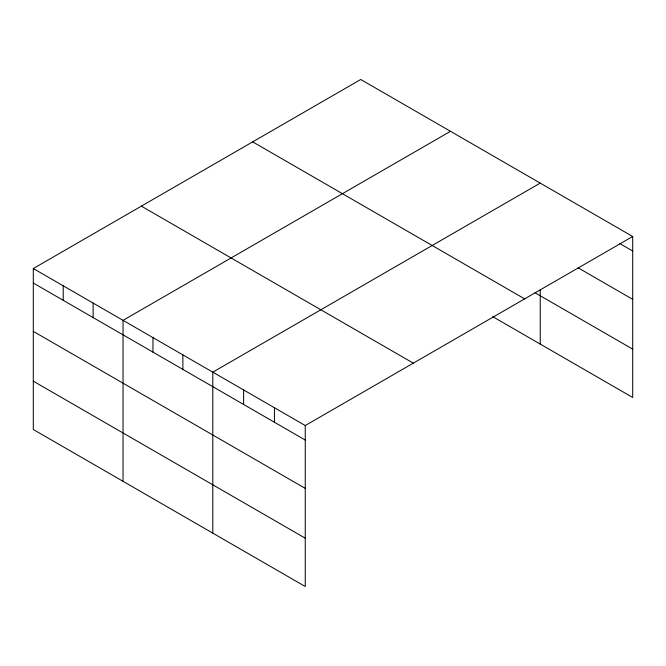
<?xml version="1.0" encoding="UTF-8"?>
<svg xmlns="http://www.w3.org/2000/svg" width="666" height="666" viewBox="0 0 666 666"><rect width="100%" height="100%" fill="white"/><g stroke="black" fill="none" stroke-linecap="round" stroke-linejoin="round"><path stroke-width="1" d="M33.3 268.531L305.253 425.541L305.253 586.513L33.3 429.503L33.3 268.531L360.747 79.487L632.7 236.497L632.7 397.469L492.723 316.65M450.491 131.302L123.044 320.346L123.044 481.318M540.234 183.108L212.795 372.161L212.795 533.133M305.253 425.541L632.7 236.497M619.488 243.381L632.7 251.007M578.105 267.815L632.7 299.342M534.956 292.707L632.7 349.134M252.689 141.866L524.642 298.884M141.359 206.144L413.311 363.161M33.3 283.042L305.253 440.051M33.3 331.377L305.253 488.386M33.3 381.168L305.253 538.186M540.234 289.527L540.234 344.081M274.434 407.75L274.434 422.261M243.614 389.951L243.614 404.462M182.875 354.886L182.875 369.397M152.964 337.62L152.964 352.123M93.132 303.072L93.132 317.582M63.212 285.806L63.212 300.308"/></g></svg>
